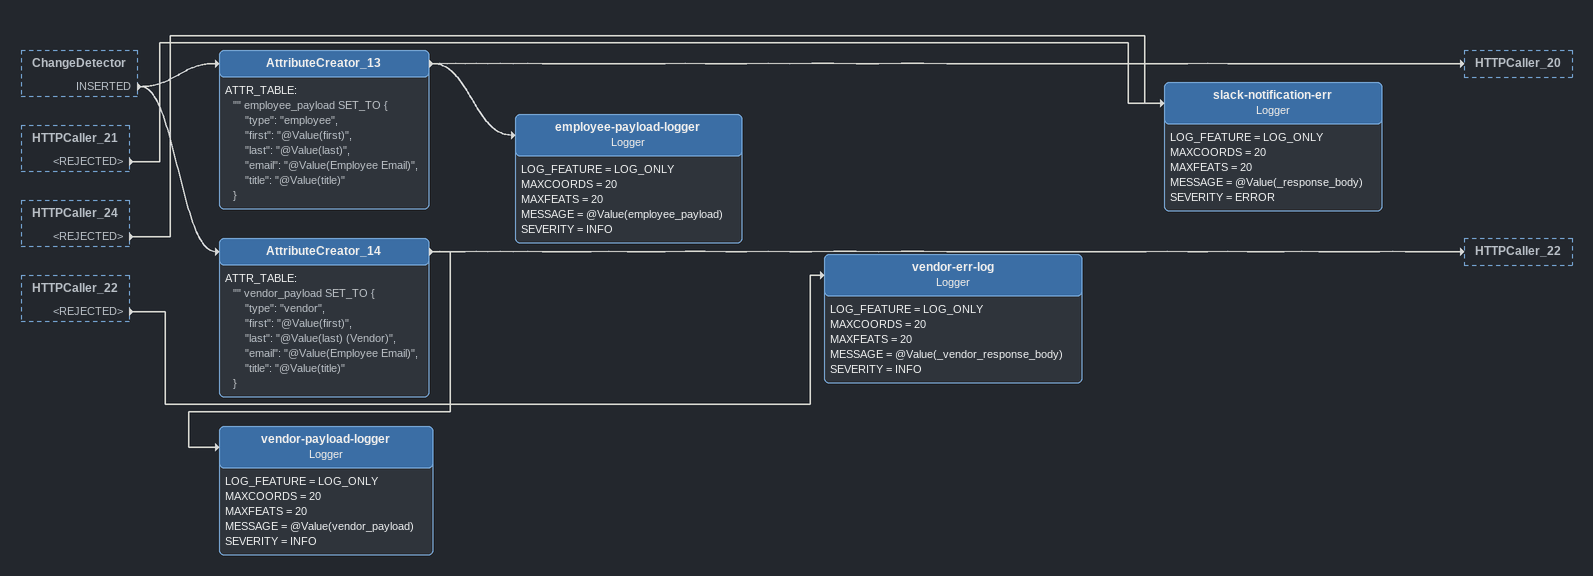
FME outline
ChangeDetector [outside]
    INSERTED -> AttributeCreator_13
    INSERTED -> AttributeCreator_14
HTTPCaller_21 [outside]
    <REJECTED> -> slack-notification-err
HTTPCaller_24 [outside]
    <REJECTED> -> slack-notification-err
HTTPCaller_22 [outside]
    <REJECTED> -> vendor-err-log
AttributeCreator_13
    ATTR_TABLE:
      "" employee_payload SET_TO {
          "type": "employee",
          "first": "@Value(first)",
          "last": "@Value(last)",
          "email": "@Value(Employee Email)",
          "title": "@Value(title)"
      }
    -> HTTPCaller_20
    -> employee-payload-logger
employee-payload-logger: Logger
    LOG_FEATURE = LOG_ONLY
    MAXCOORDS = 20
    MAXFEATS = 20
    MESSAGE = @Value(employee_payload)
    SEVERITY = INFO
AttributeCreator_14
    ATTR_TABLE:
      "" vendor_payload SET_TO {
          "type": "vendor",
          "first": "@Value(first)",
          "last": "@Value(last) (Vendor)",
          "email": "@Value(Employee Email)",
          "title": "@Value(title)"
      }
    -> HTTPCaller_22
    -> vendor-payload-logger
slack-notification-err: Logger
    LOG_FEATURE = LOG_ONLY
    MAXCOORDS = 20
    MAXFEATS = 20
    MESSAGE = @Value(_response_body)
    SEVERITY = ERROR
vendor-err-log: Logger
    LOG_FEATURE = LOG_ONLY
    MAXCOORDS = 20
    MAXFEATS = 20
    MESSAGE = @Value(_vendor_response_body)
    SEVERITY = INFO
vendor-payload-logger: Logger
    LOG_FEATURE = LOG_ONLY
    MAXCOORDS = 20
    MAXFEATS = 20
    MESSAGE = @Value(vendor_payload)
    SEVERITY = INFO
